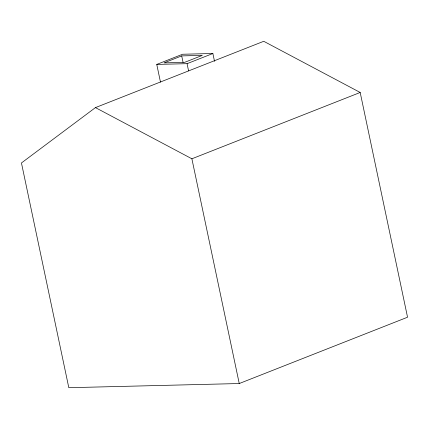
<?xml version="1.0" encoding="UTF-8"?>
<svg xmlns="http://www.w3.org/2000/svg" width="429" height="429" viewBox="0 0 429 429"><rect width="100%" height="100%" fill="white"/><g stroke="black" fill="none" stroke-linecap="round" stroke-linejoin="round"><path stroke-width="0.64" d="M95.447 107.604L21.45 162.956L68.812 387.703L239.248 383.537L407.55 317.224L360.188 92.471L263.744 41.297L95.447 107.604L191.886 158.784L360.188 92.471M160.484 82.121L156.757 64.414L182.561 54.247L212.87 53.507L214.521 61.352M181.698 55.899L164.023 62.865L184.62 62.361L202.295 55.395L181.698 55.899L183.06 62.366M156.757 64.414L187.06 63.674L212.87 53.507M187.06 63.674L188.578 70.865M191.886 158.784L239.248 383.537"/></g></svg>
